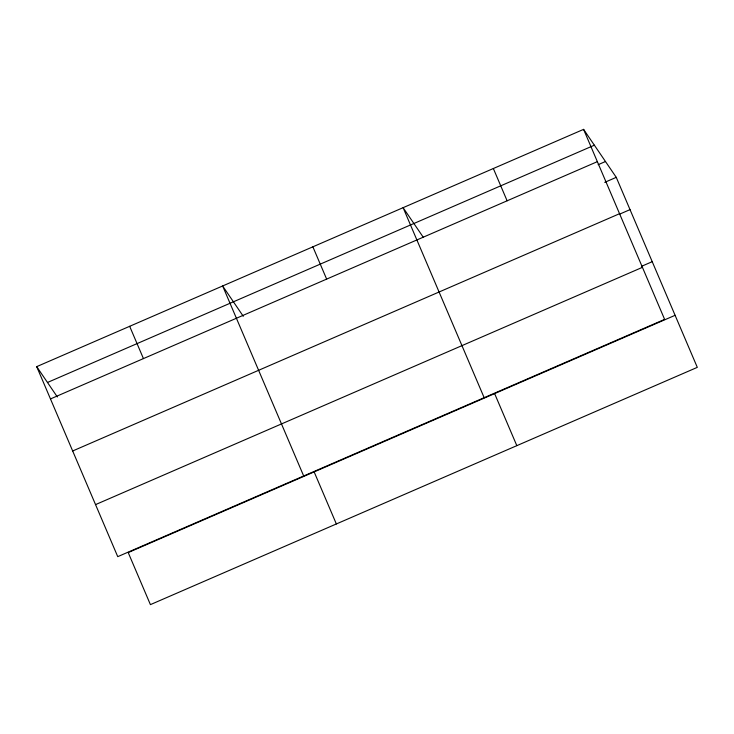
<?xml version="1.0" encoding="UTF-8"?>
<svg xmlns="http://www.w3.org/2000/svg" width="734" height="734" viewBox="0 0 734 734"><rect width="100%" height="100%" fill="white"/><g stroke="black" fill="none" stroke-linecap="round" stroke-linejoin="round"><path stroke-width="1.1" d="M583.585 129.368L664.628 319.382L117.743 556.656L36.7 366.642L583.585 129.368L616.257 177.344L697.3 367.358L150.415 604.632L128.211 552.574L675.096 315.308M47.481 382.478L594.366 145.204M50.472 398.929L597.357 161.654M598.127 164.7L605.467 161.517M604.715 182.353L616.257 177.344M72.675 450.979L619.551 213.704M619.533 214.181L630.02 209.63M641.736 266.231L652.223 261.68M95.548 504.607L642.433 267.332M423.151 237.091L403.113 207.676L484.156 397.681M243.293 316.299L222.641 285.976L303.683 475.981M36.7 366.642L57.353 396.975M493.349 168.517L507.121 200.804M494.624 393.608L516.828 445.657M312.877 246.826L326.648 279.103M314.152 471.907L336.356 523.957M129.67 326.309L143.442 358.596"/></g></svg>
